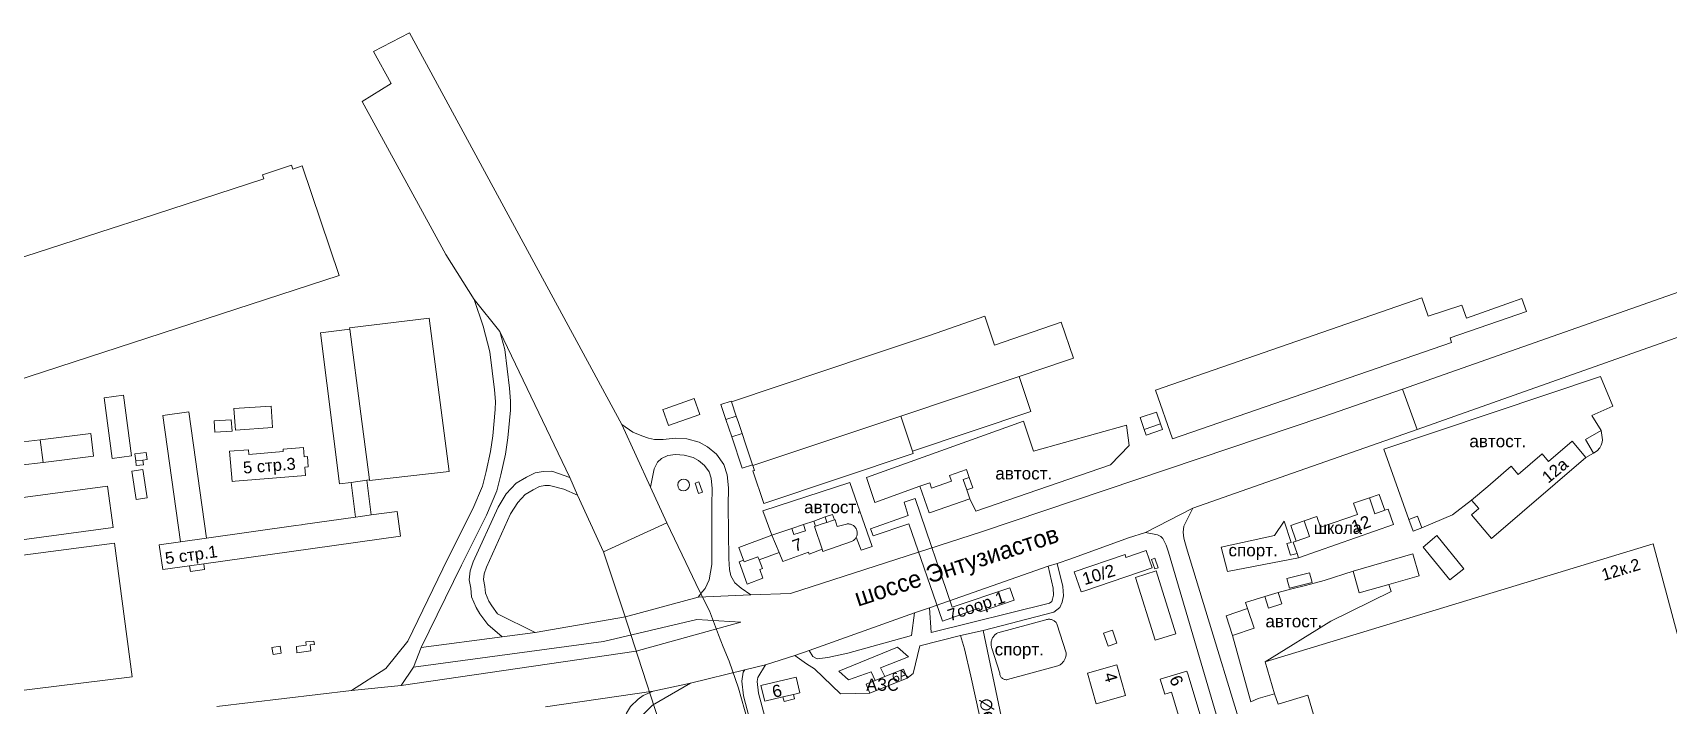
# Model space of a CAD drawing. Header units: metres. Extents: x 9999 to 15101, y 6965 to 11034.
# Drawn here: x 12241 to 13205, y 9012 to 9409 of the extents above; entities that cross this region are included whole.
import ezdxf
from ezdxf.enums import TextEntityAlignment as Align

# ---------------------------------------------------------------- set-up
doc = ezdxf.new("R2010")
doc.units = ezdxf.units.M
doc.header["$MEASUREMENT"] = 0
for name, color, linetype, lineweight in [('Слой 14', 7, 'Continuous', 0), ('Слой 25', 7, 'Continuous', 0), ('Слой 26', 7, 'Continuous', 0), ('Слой 29', 7, 'Continuous', 0), ('Слой 3', 7, 'Continuous', 0), ('Слой 41', 7, 'Continuous', 0), ('Слой 43', 7, 'Continuous', 0), ('Слой 5', 7, 'Continuous', 0), ('Слой 53', 7, 'Continuous', 0), ('Слой 8', 7, 'Continuous', 0), ('Слой 9', 7, 'Continuous', 0)]:
    doc.layers.add(name, color=color, linetype=linetype, lineweight=lineweight)
doc.styles.add('Style-arial', font='arial.shx')
doc.styles.add('Style-p131', font='p131.shx')

msp = doc.modelspace()

# ---------------------------------------------------------------- linework, layer by layer
at = {"layer": 'Слой 14', "color": 8, "linetype": 'Continuous', "lineweight": 0, "flags": 128}
for points in [[(12902.72, 9198.08), (13059.7, 9252.46), (13063.42, 9241.7), (13083.17, 9248.16), (13085.94, 9240.42), (13109.74, 9248.96), (13118.62, 9251.98), (13121.33, 9244.33), (13076.35, 9228.75), (13077.25, 9226.15), (12912.71, 9169.21), (12902.72, 9198.08)], [(13037.24, 9163.31), (13164.9, 9206.09), (13172.26, 9188.55), (13159.79, 9182.97), (13165.44, 9174.23), (13156.09, 9168.94), (13160.95, 9160.89), (13156.39, 9158.37), (13148.2, 9167.91), (13134.34, 9156.01), (13130.54, 9160.43), (13116.49, 9148.36), (13112.36, 9153.16), (13098.52, 9141.27), (13089.05, 9133.14), (13077.74, 9124.41), (13059.73, 9116.81), (13057.19, 9123.74), (13052.05, 9121.84), (13037.24, 9163.31)], [(12876.26, 9154), (12796.91, 9126.69), (12793.32, 9133.98), (12791.52, 9139.2), (12794.97, 9140.38), (12792.83, 9146.58), (12791.26, 9151.14), (12781.34, 9147.72), (12782.52, 9144.29), (12770.79, 9140.24), (12769.69, 9143.44), (12763.85, 9141.43), (12737.2, 9131.8), (12732.48, 9146.53), (12825, 9179.74), (12830.89, 9162.06), (12885.69, 9177.38), (12887.26, 9165.4), (12876.26, 9154)], [(12713.95, 9121.64), (12713.51, 9121.49), (12712.43, 9124.72), (12707.98, 9123.23), (12701.34, 9120.76), (12695.29, 9118.75), (12688.42, 9116.47), (12683.02, 9114.67), (12676.6, 9112.53), (12671.26, 9126.95), (12722.62, 9143.58), (12735.71, 9105.92), (12729.2, 9103.71), (12726.33, 9111.27), (12726.53, 9111.71), (12726.69, 9112.16), (12726.81, 9112.63), (12726.89, 9113.11), (12726.92, 9113.59), (12726.92, 9114.07), (12726.87, 9114.55), (12726.77, 9115.02), (12726.64, 9115.49), (12726.46, 9115.93), (12726.25, 9116.37), (12726, 9116.78), (12725.71, 9117.17), (12725.39, 9117.53), (12725.04, 9117.86), (12724.66, 9118.16), (12724.25, 9118.42), (12723.83, 9118.64), (12723.38, 9118.83), (12722.92, 9118.98), (12722.45, 9119.08), (12721.98, 9119.15), (12721.49, 9119.17), (12721.01, 9119.15), (12720.53, 9119.08), (12715.04, 9117.6), (12713.95, 9121.64)], [(12959, 9014.35), (12948.11, 9053.41), (12960.85, 9057.6), (12957.03, 9069.19), (12955.81, 9072.77), (12967.24, 9076.31), (12969.35, 9069.58), (12977.12, 9072.02), (12975.01, 9078.75), (12983.06, 9080.96), (12991.16, 9082.92), (13002.09, 9085.88), (13019.13, 9091.37), (13022.82, 9078.43), (13040.23, 9083.36), (13041.53, 9079.27), (13006.1, 9061.79), (12967.39, 9037.84), (12972.84, 9018.97), (12963.23, 9016.29), (12959, 9014.35)]]:
    msp.add_lwpolyline(points, close=True, dxfattribs=at)
at = {"layer": 'Слой 25', "color": 8, "linetype": 'Continuous', "lineweight": 0, "flags": 128}
for points in [[(12349.49, 9011.54), (12428.88, 9020.89), (12458.18, 9023.85), (12596.68, 9044.04), (12658.26, 9061.14), (12632.34, 9062.79), (12577.44, 9049.92), (12465.42, 9034.67), (12469.88, 9046.23), (12517.64, 9052.5), (12537.13, 9055.05), (12590.27, 9064.42), (12633.08, 9075.96), (12664.26, 9077.31), (12687.56, 9078.13), (12800.12, 9114.54), (13001.26, 9182.29), (13048.24, 9198.59), (13056.85, 9174.85), (12964.48, 9142.4), (12924.81, 9128.51), (12896.91, 9114.07), (12886.77, 9110.95), (12852.84, 9098.65), (12844.7, 9095.84), (12839.39, 9094.19), (12769.56, 9069.73), (12760.75, 9066.64), (12698.67, 9044.54), (12690.21, 9041.66), (12672.78, 9036.12), (12660.62, 9033.14), (12628.63, 9025.29), (12628.63, 9025.29), (12606.58, 9020.51), (12543.18, 9011.4)], [(12969.14, 8902.88), (12910.4, 9102.4), (12909.09, 9106.69), (12907.05, 9110.56), (12905.88, 9111.73), (12903.93, 9112.7), (12896.91, 9114.07), (12924.81, 9128.51), (12919.36, 9117.76), (12919.04, 9114.24), (12919.36, 9110.72), (12920.96, 9104.96), (12964.48, 8962.88)], [(12801.5, 8994.62), (12793.92, 9029.44), (12790.08, 9045.44), (12787.76, 9053.31), (12801.11, 9056.4), (12826.56, 8935.68)]]:
    msp.add_lwpolyline(points, dxfattribs=at)
at = {"layer": 'Слой 26', "color": 8, "linetype": 'Continuous', "lineweight": 0, "flags": 128}
for points in [[(12435.08, 9368.09), (12452.2, 9378.84), (12441.85, 9397.57), (12462.95, 9408.72), (12588.21, 9177.79), (12605.1, 9140.75), (12614.67, 9119.71), (12577.46, 9102.65), (12562.1, 9136.19), (12557.56, 9146.54), (12516.2, 9232.53), (12501.07, 9251.45), (12484.45, 9278.05), (12435.08, 9368.09)], [(12510.72, 9161.86), (12512.06, 9171.01), (12513.54, 9186.67), (12513.67, 9191.38), (12513.14, 9198.24), (12510.31, 9220.64), (12506.55, 9235.82), (12501.07, 9251.45), (12516.2, 9232.53), (12519.17, 9221.92), (12522.04, 9199.15), (12522.63, 9191.6), (12522.47, 9186.12), (12520.95, 9169.94), (12519.53, 9160.26), (12516.88, 9147.99), (12514.52, 9138.6), (12508.49, 9124.37), (12493.6, 9094.8), (12469.88, 9046.23), (12465.42, 9034.67), (12458.18, 9023.85), (12428.88, 9020.89), (12449, 9033.85), (12462.02, 9049.95), (12485.58, 9098.75), (12500.36, 9128.13), (12506.01, 9141.45), (12508.16, 9150.02), (12510.72, 9161.86)], [(12641.51, 9140.04), (12640.85, 9146.18), (12639.68, 9149.84), (12636.94, 9153.63), (12633.28, 9156.63), (12630.15, 9158.33), (12624.93, 9159.77), (12619.84, 9160.03), (12615.27, 9159.5), (12611.62, 9157.81), (12609.27, 9155.46), (12607.31, 9151.67), (12605.1, 9140.75), (12588.21, 9177.79), (12594.72, 9173.33), (12600.02, 9171.16), (12603.88, 9169.71), (12607.49, 9168.87), (12612.64, 9168.84), (12619.54, 9169.63), (12626.46, 9169.27), (12633.75, 9167.27), (12638.65, 9164.61), (12643.97, 9160.24), (12648.33, 9154.22), (12650.27, 9148.17), (12651.09, 9140.43), (12650.82, 9130), (12651.15, 9098.59), (12651.58, 9092.26), (12652.52, 9088.59), (12654.87, 9084.46), (12658.44, 9081.26), (12664.26, 9077.31), (12633.08, 9075.96), (12635.8, 9079.21), (12637.26, 9081.03), (12639.7, 9086.23), (12641.25, 9095.24), (12641.24, 9130.12), (12641.51, 9140.04)], [(12553.97, 9139.69), (12545.62, 9141.82), (12542.78, 9141.7), (12539.67, 9141.16), (12535.95, 9139.3), (12531.12, 9136.47), (12526.8, 9131.83), (12522.66, 9125.17), (12508.43, 9093.59), (12507.02, 9089.69), (12506.72, 9086.44), (12507.43, 9082.33), (12507.83, 9078.25), (12509.82, 9073.67), (12511.51, 9070.81), (12514.98, 9066.22), (12537.13, 9055.05), (12517.64, 9052.5), (12509.26, 9059.85), (12504.52, 9066.12), (12502.32, 9069.85), (12499.61, 9076.12), (12499.1, 9081.2), (12498.25, 9086.12), (12498.76, 9091.54), (12500.64, 9096.75), (12515.24, 9129.12), (12520.1, 9136.95), (12525.81, 9143.09), (12531.94, 9146.69), (12537.02, 9149.22), (12541.88, 9150.07), (12546.95, 9150.28), (12557.56, 9146.54), (12562.1, 9136.19), (12553.97, 9139.69)], [(12734.36, 9019.29), (12716.99, 9018.98), (12701.78, 9033.64), (12696.94, 9036.66), (12690.21, 9041.66), (12698.67, 9044.54), (12700.85, 9041.03), (12703.32, 9039.55), (12709.55, 9040.38), (12721.42, 9043.02), (12758.98, 9053.43), (12760.75, 9066.64), (12769.56, 9069.73), (12770.56, 9055.17), (12840.21, 9072.38), (12841.56, 9073.46), (12842.1, 9074.81), (12842.64, 9077.24), (12842.37, 9081.29), (12839.39, 9094.19), (12844.7, 9095.84), (12848.13, 9082.17), (12848.49, 9076.8), (12847.67, 9073.09), (12846.38, 9069.88), (12842.84, 9067.04), (12801.11, 9056.4), (12787.76, 9053.31), (12763.9, 9047.31), (12759.94, 9030.98), (12756.32, 9028.16), (12754.15, 9033.53), (12743.19, 9029.11), (12737.56, 9026.83), (12732.19, 9024.66), (12734.36, 9019.29)], [(12678.63, 8955.54), (12666.63, 8992.18), (12659.94, 9017.74), (12658.95, 9026.36), (12659.76, 9031.66), (12660.62, 9033.14), (12672.78, 9036.12), (12668.4, 9028.6), (12668.03, 9026.19), (12668.81, 9019.4), (12675.15, 8995.19), (12687.38, 8957.42), (12678.63, 8955.54)], [(12588.8, 9001.88), (12590.93, 9007.51), (12593.36, 9011.61), (12597.77, 9015.87), (12600.81, 9018), (12606.58, 9020.51), (12628.63, 9025.29), (12606.28, 9012.37), (12603.41, 9009.53), (12600.67, 9006.79), (12598.7, 9004.06), (12597.03, 8999.95), (12596.27, 8996.61), (12595.68, 8989.31), (12585.88, 8988.02), (12587, 8995.69), (12588.8, 9001.88)]]:
    msp.add_lwpolyline(points, close=True, dxfattribs=at)
at = {"layer": 'Слой 3', "color": 8, "linetype": 'Continuous', "lineweight": 0, "flags": 128}
for points in [[(12376.4, 9324.85), (12393.52, 9330.66), (12394.32, 9328.31), (12399.74, 9330.15), (12421.65, 9265.57), (12125.96, 9169.33), (12110.45, 9216.99), (12184.17, 9240.9), (12178.6, 9258.08), (12287.24, 9293.31), (12304.24, 9298.83), (12377.2, 9322.5), (12376.4, 9324.85)], [(12434.35, 9183.95), (12427.84, 9234.02), (12427.74, 9234.8), (12474.53, 9240.48), (12486.33, 9150), (12439.45, 9144.67), (12439.4, 9145.05), (12434.35, 9183.95)], [(12734.73, 9218.57), (12768.83, 9230.02), (12802.1, 9241.58), (12807.9, 9224.58), (12847.16, 9237.99), (12854.37, 9216.88), (12850.8, 9215.68), (12822.29, 9206.12), (12752.53, 9182.71), (12665.45, 9153.49), (12665.28, 9153.97), (12661.13, 9166.35), (12659.07, 9172.5), (12656.89, 9178.99), (12655.64, 9182.7), (12652.83, 9191.09), (12734.73, 9218.57)], [(12434.35, 9183.95), (12439.4, 9145.05), (12437.82, 9144.85), (12428.7, 9143.66), (12421.75, 9142.76), (12410.59, 9231.78), (12427.84, 9234.02), (12434.35, 9183.95)], [(12752.53, 9182.71), (12822.29, 9206.12), (12829.22, 9185.47), (12759.46, 9162.06), (12752.53, 9182.71)], [(12294.44, 9195), (12299.23, 9159.31), (12287.83, 9157.78), (12283.04, 9193.47), (12294.44, 9195)], [(12359.59, 9187.09), (12381.45, 9188.6), (12382.3, 9175.96), (12360.44, 9174.45), (12359.59, 9187.09)], [(12612.4, 9186.54), (12613.76, 9187.02), (12630.85, 9193.06), (12634.19, 9183.6), (12615.74, 9177.09), (12612.4, 9186.54)], [(12649.54, 9180.65), (12646.55, 9189.55), (12652.66, 9191.6), (12652.83, 9191.09), (12655.64, 9182.7), (12649.54, 9180.65)], [(12328.11, 9108.67), (12317.68, 9183.05), (12332.95, 9185.19), (12343.39, 9110.81), (12328.11, 9108.67)], [(12358, 9180.49), (12358.43, 9173.9), (12348.26, 9173.24), (12347.84, 9179.84), (12358, 9180.49)], [(12659.07, 9172.5), (12652.96, 9170.45), (12649.54, 9180.65), (12655.64, 9182.7), (12656.89, 9178.99), (12659.07, 9172.5)], [(12759.46, 9162.06), (12759.92, 9160.69), (12671.91, 9131.15), (12665.45, 9150.42), (12666.37, 9150.73), (12665.45, 9153.49), (12752.53, 9182.71), (12759.46, 9162.06)], [(12893.68, 9181.8), (12903.28, 9185.12), (12905.69, 9178.17), (12896.08, 9174.85), (12893.68, 9181.8)], [(12896.08, 9174.85), (12905.69, 9178.17), (12906.84, 9174.85), (12897.24, 9171.52), (12896.08, 9174.85)], [(12247.08, 9155.41), (12233.53, 9153.76), (12231.9, 9167.16), (12245.44, 9168.81), (12247.08, 9155.41)], [(12247.08, 9155.41), (12245.44, 9168.81), (12275.15, 9172.43), (12276.78, 9159.03), (12247.08, 9155.41)], [(12661.13, 9166.35), (12665.28, 9153.97), (12659.18, 9151.92), (12652.96, 9170.45), (12659.07, 9172.5), (12661.13, 9166.35)], [(13148.2, 9167.91), (13156.39, 9158.37), (13100.77, 9110.61), (13088.92, 9124.41), (13093.31, 9128.18), (13089.05, 9133.14), (13098.52, 9141.27), (13112.36, 9153.16), (13116.49, 9148.36), (13130.54, 9160.43), (13134.34, 9156.01), (13148.2, 9167.91)], [(13160.95, 9160.89), (13156.09, 9168.94), (13165.44, 9174.23), (13166.11, 9168.73), (13166.03, 9167.39), (13165.48, 9165.63), (13164.6, 9163.95), (13163.01, 9162.23), (13160.95, 9160.89)], [(12301.68, 9156.3), (12301.21, 9160.47), (12307.92, 9161.22), (12308.39, 9157.05), (12305.94, 9156.78), (12301.68, 9156.3)], [(12401.8, 9147.72), (12360.25, 9144.32), (12358.5, 9144.18), (12357.04, 9161.97), (12368.15, 9162.88), (12368.38, 9160.1), (12388.59, 9161.76), (12388.48, 9163.15), (12400.47, 9164.13), (12400.91, 9158.73), (12402.85, 9158.89), (12403.35, 9152.76), (12401.4, 9152.6), (12401.8, 9147.72)], [(12305.87, 9151.3), (12308.44, 9134.47), (12302.01, 9133.49), (12299.44, 9150.32), (12305.87, 9151.3)], [(12305.94, 9156.78), (12306.25, 9154.03), (12301.99, 9153.56), (12301.68, 9156.3), (12305.94, 9156.78)], [(12792.83, 9146.58), (12789.39, 9145.39), (12791.52, 9139.2), (12793.32, 9133.98), (12770.02, 9125.95), (12769.27, 9125.69), (12763.85, 9141.43), (12769.69, 9143.44), (12770.79, 9140.24), (12782.52, 9144.29), (12781.34, 9147.72), (12791.26, 9151.14), (12792.83, 9146.58)], [(12168.39, 9125.78), (12176.38, 9126.85), (12285.09, 9141.48), (12288.38, 9117.04), (12171.68, 9101.34), (12168.39, 9125.78)], [(12440.45, 9124.42), (12434.1, 9123.53), (12431.15, 9123.12), (12428.7, 9143.66), (12437.82, 9144.85), (12440.45, 9124.42)], [(12626.94, 9139.6), (12625.8, 9138.87), (12624.48, 9138.64), (12623.16, 9138.93), (12622.05, 9139.7), (12621.33, 9140.84), (12621.09, 9142.16), (12621.38, 9143.48), (12622.15, 9144.59), (12623.29, 9145.31), (12624.62, 9145.55), (12625.93, 9145.26), (12627.04, 9144.49), (12627.77, 9143.35), (12628, 9142.02), (12627.71, 9140.71), (12626.94, 9139.6)], [(12633.65, 9143.87), (12635.67, 9137.81), (12633.37, 9137.04), (12631.35, 9143.1), (12633.65, 9143.87)], [(12789.39, 9145.39), (12792.83, 9146.58), (12794.97, 9140.38), (12791.52, 9139.2), (12789.39, 9145.39)], [(13028.79, 9134.56), (13032.06, 9125.19), (13037.84, 9127.2), (13039.88, 9127.92), (13043.08, 9118.74), (12987.01, 9099.18), (12986.13, 9101.73), (12983.82, 9108.34), (12985.68, 9108.99), (12993.5, 9111.72), (12990.29, 9120.92), (12997.71, 9123.51), (12999.92, 9117.15), (13021.79, 9124.78), (13019.5, 9131.32), (13028.79, 9134.56)], [(13032.06, 9125.19), (13028.79, 9134.56), (13034.57, 9136.57), (13037.84, 9127.2), (13032.06, 9125.19)], [(12399.44, 9118.67), (12400.12, 9118.76), (12431.15, 9123.12), (12434.1, 9123.53), (12440.45, 9124.42), (12455.69, 9126.56), (12457.75, 9111.86), (12341.79, 9095.6), (12333.46, 9094.43), (12317.6, 9092.21), (12315.54, 9106.9), (12328.11, 9108.67), (12343.39, 9110.81), (12395.96, 9118.18), (12399.44, 9118.67)], [(12680.84, 9102.28), (12676.6, 9112.53), (12683.02, 9114.67), (12688.42, 9116.47), (12689.63, 9112.85), (12696.49, 9115.13), (12695.29, 9118.75), (12701.34, 9120.76), (12702.33, 9117.77), (12701.82, 9117.6), (12706.27, 9104.26), (12698.53, 9101.4), (12698.15, 9102.46), (12683.02, 9097), (12680.84, 9102.28)], [(12701.34, 9120.76), (12707.98, 9123.23), (12709.06, 9120.01), (12706.92, 9119.3), (12702.33, 9117.77), (12701.34, 9120.76)], [(12701.82, 9117.6), (12702.33, 9117.77), (12706.92, 9119.3), (12709.06, 9120.01), (12712.29, 9121.09), (12713.51, 9121.49), (12713.95, 9121.64), (12715.04, 9117.6), (12720.53, 9119.08), (12721.01, 9119.15), (12721.49, 9119.17), (12721.98, 9119.15), (12722.45, 9119.08), (12722.92, 9118.98), (12723.38, 9118.83), (12723.83, 9118.64), (12724.25, 9118.42), (12724.66, 9118.16), (12725.04, 9117.86), (12725.39, 9117.53), (12725.71, 9117.17), (12726, 9116.78), (12726.25, 9116.37), (12726.46, 9115.93), (12726.64, 9115.49), (12726.77, 9115.02), (12726.87, 9114.55), (12726.92, 9114.07), (12726.92, 9113.59), (12726.89, 9113.11), (12726.81, 9112.63), (12726.69, 9112.16), (12726.53, 9111.71), (12726.33, 9111.27), (12726.09, 9110.85), (12725.82, 9110.45), (12725.51, 9110.08), (12725.17, 9109.74), (12724.8, 9109.43), (12724.4, 9109.16), (12723.98, 9108.92), (12723.55, 9108.72), (12706.73, 9102.89), (12706.27, 9104.26), (12701.82, 9117.6)], [(12712.29, 9121.09), (12709.06, 9120.01), (12707.98, 9123.23), (12712.43, 9124.72), (12713.51, 9121.49), (12712.29, 9121.09)], [(12993.5, 9111.72), (12985.68, 9108.99), (12982.47, 9118.19), (12990.29, 9120.92), (12993.5, 9111.72)], [(13052.05, 9121.84), (13057.19, 9123.74), (13059.73, 9116.81), (13054.6, 9114.92), (13052.05, 9121.84)], [(12680.84, 9102.28), (12669.05, 9098.03), (12668.41, 9099.81), (12660.25, 9096.87), (12659.93, 9097.75), (12657.23, 9105.23), (12676.6, 9112.53), (12680.84, 9102.28)], [(12696.49, 9115.13), (12689.63, 9112.85), (12688.42, 9116.47), (12695.29, 9118.75), (12696.49, 9115.13)], [(13068.47, 9112.29), (13084.35, 9092.67), (13076.26, 9086.13), (13060.38, 9105.44), (13068.47, 9112.29)], [(12005.78, 9090.52), (12006.3, 9087.45), (12006.43, 9086.43), (12008.49, 9070.98), (12289.1, 9107.73), (12299.5, 9029.01), (12000, 8992.1), (11802.86, 8965.1), (11802.36, 8965.03), (11794.15, 9033.95), (11793.29, 9041.2), (11792.92, 9044.28), (11792.29, 9049.56), (11812.87, 9052.62), (11825.56, 9054.37), (11858.01, 9058.65), (11885.35, 9062.26), (11898.62, 9064.01), (11905.24, 9064.88), (11903.92, 9075.83), (12000, 9089.41), (12005.78, 9090.52)], [(12900.78, 9093.2), (12861.14, 9079.78), (12858.9, 9079.02), (12854.86, 9090.96), (12884.76, 9101.08), (12885.33, 9099.4), (12897.3, 9103.45), (12900.78, 9093.2)], [(12967.39, 9037.84), (13196.08, 9107.46), (13251.21, 8901.32), (13045.31, 8837.83), (12992.42, 9018.15), (12975, 9012.85), (12972.84, 9018.97), (12967.39, 9037.84)], [(13019.13, 9091.37), (13054.43, 9101.43), (13058.11, 9088.49), (13040.23, 9083.36), (13022.82, 9078.43), (13019.13, 9091.37)], [(12341.79, 9095.6), (12342.27, 9092.18), (12333.94, 9091.01), (12333.46, 9094.43), (12341.79, 9095.6)], [(12668.41, 9099.81), (12669.05, 9098.03), (12671.02, 9092.83), (12669.5, 9092.32), (12671.26, 9087.08), (12661.96, 9083.72), (12657.25, 9096.78), (12659.93, 9097.75), (12660.25, 9096.87), (12668.41, 9099.81)], [(12914.65, 9054.4), (12902.45, 9050.62), (12890.97, 9087.63), (12903.17, 9091.41), (12914.65, 9054.4)], [(12904.38, 9093.32), (12902.31, 9092.59), (12900.33, 9098.22), (12902.41, 9098.95), (12904.38, 9093.32)], [(12980.16, 9086.92), (12993.52, 9090.36), (12994.97, 9084.71), (12981.62, 9081.26), (12980.16, 9086.92)], [(12967.24, 9076.31), (12975.01, 9078.75), (12977.12, 9072.02), (12969.35, 9069.58), (12967.24, 9076.31)], [(12944.29, 9065), (12957.03, 9069.19), (12960.85, 9057.6), (12948.11, 9053.41), (12944.29, 9065)], [(12872.15, 9054.66), (12877.36, 9056.44), (12879.95, 9048.88), (12874.74, 9047.1), (12872.15, 9054.66)], [(12382.63, 9042.11), (12381.89, 9046.29), (12386.73, 9047.14), (12387.47, 9042.96), (12382.63, 9042.11)], [(12396.4, 9046.83), (12402.06, 9047.61), (12401.9, 9049.55), (12406.71, 9050.09), (12407.1, 9048.15), (12404.54, 9047.84), (12404.85, 9044.27), (12396.71, 9043.19), (12396.4, 9046.83)], [(12732.19, 9024.66), (12737.56, 9026.83), (12743.19, 9029.11), (12754.15, 9033.53), (12756.32, 9028.16), (12734.36, 9019.29), (12732.19, 9024.66)], [(12867.78, 9013.05), (12862.58, 9031.18), (12879.93, 9036.15), (12885.13, 9018.02), (12867.78, 9013.05)], [(12689.31, 9018.65), (12683.14, 9017.19), (12672.37, 9014.65), (12670.17, 9023.99), (12690.94, 9028.89), (12693.14, 9019.55), (12689.31, 9018.65)], [(12939.78, 8970.38), (12925.84, 8966.21), (12923.09, 8975.42), (12925.32, 8976.08), (12912.23, 9019.91), (12908.23, 9018.71), (12905.54, 9027.7), (12921.25, 9032.39), (12921.92, 9030.14), (12939.78, 8970.38)], [(12689.31, 9018.65), (12689.94, 9015.98), (12683.77, 9014.52), (12683.14, 9017.19), (12689.31, 9018.65)]]:
    msp.add_lwpolyline(points, close=True, dxfattribs=at)
at = {"layer": 'Слой 41', "color": 8, "linetype": 'Continuous', "lineweight": 0, "flags": 128}
msp.add_lwpolyline([(13048.24, 9198.59), (13328.07, 9297.13), (13336.15, 9273.66), (13056.85, 9174.85), (13048.24, 9198.59)], close=True, dxfattribs=at)
msp.add_lwpolyline([(12610.12, 9002.46), (12597.74, 9040.67), (12589.5, 9066.07), (12577.46, 9102.65), (12614.67, 9119.71), (12625.88, 9096.32), (12633.71, 9079.88), (12639.78, 9067.82), (12645.25, 9053.69), (12647.98, 9046.62), (12651.4, 9038.19), (12656.86, 9022.24), (12662.33, 9003.55)], dxfattribs=at)
at = {"layer": 'Слой 43', "color": 8, "linetype": 'Continuous', "lineweight": 0, "flags": 128}
msp.add_lwpolyline([(12777.13, 9061.78), (12757.41, 9119.16), (12736.28, 9112.22), (12734.82, 9116.26), (12756.9, 9124.09), (12754.63, 9131.91), (12761.07, 9134.06), (12782.93, 9070.03), (12816.89, 9081.43), (12819.35, 9074.23), (12799.42, 9067.29), (12798.6, 9069.44), (12777.13, 9061.78)], close=True, dxfattribs=at)
at = {"layer": 'Слой 5', "color": 8, "linetype": 'Continuous', "lineweight": 0, "flags": 128}
for points in [[(12945.07, 9091.15), (12941.42, 9105.35), (12972.94, 9112.41), (12978.46, 9120.82), (12982.62, 9108.24), (12980.16, 9107.56), (12982.2, 9100.76), (12986.13, 9101.73), (12987.01, 9099.18), (12945.07, 9091.15)], [(12806.1, 9046.36), (12805.99, 9046.83), (12805.9, 9047.31), (12805.85, 9047.79), (12805.83, 9048.27), (12805.83, 9048.76), (12805.87, 9049.24), (12805.94, 9049.72), (12806.04, 9050.19), (12806.17, 9050.66), (12806.33, 9051.11), (12806.52, 9051.56), (12806.74, 9051.99), (12806.99, 9052.41), (12807.26, 9052.81), (12807.56, 9053.19), (12807.88, 9053.55), (12808.22, 9053.89), (12808.59, 9054.21), (12808.97, 9054.5), (12809.37, 9054.77), (12809.79, 9055.01), (12838.05, 9062.58), (12838.5, 9062.74), (12838.97, 9062.86), (12839.45, 9062.93), (12839.93, 9062.96), (12840.41, 9062.95), (12840.88, 9062.89), (12841.35, 9062.79), (12841.81, 9062.64), (12842.26, 9062.46), (12842.68, 9062.24), (12843.09, 9061.97), (12843.46, 9061.68), (12843.81, 9061.35), (12844.13, 9060.99), (12844.41, 9060.6), (12844.66, 9060.18), (12850.02, 9043.22), (12850.04, 9042.73), (12850.03, 9042.24), (12849.99, 9041.76), (12849.91, 9041.28), (12849.81, 9040.8), (12849.68, 9040.33), (12849.52, 9039.88), (12849.33, 9039.43), (12849.11, 9038.99), (12848.87, 9038.57), (12848.6, 9038.16), (12848.31, 9037.77), (12848, 9037.4), (12847.66, 9037.06), (12847.3, 9036.73), (12846.92, 9036.42), (12846.52, 9036.14), (12846.11, 9035.89), (12845.68, 9035.66), (12845.24, 9035.45), (12815.54, 9027.4), (12815.09, 9027.33), (12814.63, 9027.32), (12814.17, 9027.36), (12813.72, 9027.46), (12813.29, 9027.61), (12812.88, 9027.81), (12812.49, 9028.06), (12812.14, 9028.35), (12811.82, 9028.69), (12811.55, 9029.06), (12811.33, 9029.46), (12811.15, 9029.88), (12811.03, 9030.32), (12810.96, 9030.77), (12810.94, 9031.23), (12806.25, 9045.9), (12806.1, 9046.36)]]:
    msp.add_lwpolyline(points, close=True, dxfattribs=at)
at = {"layer": 'Слой 53', "color": 8, "linetype": 'Continuous', "lineweight": 0, "flags": 128}
msp.add_lwpolyline([(12735.1, 9031.94), (12721.79, 9027.14), (12716.15, 9032.3), (12750.58, 9046.47), (12757.18, 9040.83), (12740.62, 9034.34), (12743.19, 9029.11), (12737.56, 9026.83), (12735.1, 9031.94)], close=True, dxfattribs=at)

# ---------------------------------------------------------------- texts
at = {"layer": 'Слой 14', "color": 8, "linetype": 'Continuous', "lineweight": 0, "style": 'Style-arial'}
for p in [(13087.7, 9164.36), (12808.3, 9145.35), (12695.59, 9125.48), (12967.49, 9058.21)]:
    msp.add_text('автост.', height=7.2, dxfattribs=at).set_placement(p)
at = {"layer": 'Слой 29', "color": 8, "linetype": 'Continuous', "lineweight": 0, "style": 'Style-p131'}
for s, height, rotation, p in [('шоссе Энтузиастов', 10.368, 17.9, (12727.35, 9070.34)), ('∅епелюгинская улица', 7.2, 281.9, (12799.07, 9015.44))]:
    msp.add_text(s, height=height, rotation=rotation, dxfattribs=at).set_placement(p)
at = {"layer": 'Слой 5', "color": 8, "linetype": 'Continuous', "lineweight": 0, "style": 'Style-arial'}
for p in [(12945.74, 9100.04), (12807.92, 9041.62)]:
    msp.add_text('спорт.', height=7.2, dxfattribs=at).set_placement(p)
at = {"layer": 'Слой 8', "color": 8, "linetype": 'Continuous', "lineweight": 0, "style": 'Style-p131'}
for s, p in [('школа', (12996.08, 9113.24)), ('АЗС', (12732.23, 9020.78))]:
    msp.add_text(s, height=7.2, dxfattribs=at).set_placement(p)
at = {"layer": 'Слой 9', "color": 8, "linetype": 'Continuous', "lineweight": 0, "style": 'Style-arial'}
for s, rotation, p in [('5 стр.3', 4.6, (12380.4, 9153.53)), ('12а', 40, (13138.17, 9150.66)), ('7', 19.8, (12691.62, 9106.81))]:
    msp.add_text(s, height=7, rotation=rotation, dxfattribs=at).set_placement(p, align=Align.MIDDLE_CENTER)
for s, rotation, p in [('12', 21, (13017.29, 9120.46)), ('10/2', 17, (12858.78, 9089.89)), ('6', 13, (12676.08, 9023.58)), ('4', 285.9, (12879.09, 9032.49)), ('6', 295, (12917.14, 9030.86))]:
    msp.add_text(s, height=7.2, rotation=rotation, dxfattribs=at).set_placement(p, align=Align.TOP_LEFT)
for s, height, rotation, p in [('5 стр.1', 7, 7.9, (12319.48, 9095.36)), ('12к.2', 7, 16.9, (13166.84, 9085.55)), (' соор.1', 7, 18.5, (12784.36, 9062.91)), ('7', 7, 18.5, (12781.57, 9061.65)), ('6А', 5.25, 21.9, (12748.73, 9025.56))]:
    msp.add_text(s, height=height, rotation=rotation, dxfattribs=at).set_placement(p)

doc.saveas('drawing.dxf')
